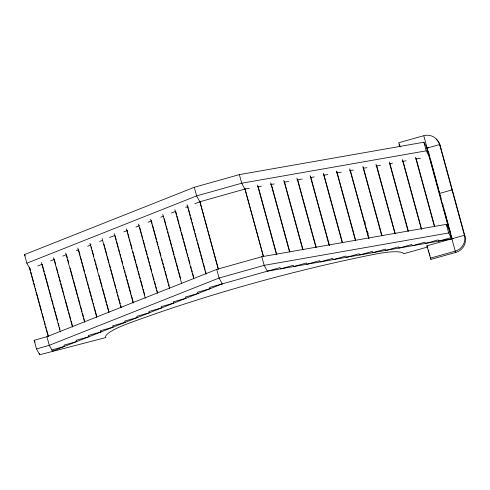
<?xml version="1.0" encoding="UTF-8"?>
<svg xmlns="http://www.w3.org/2000/svg" width="490" height="490" viewBox="0 0 490 490"><rect width="100%" height="100%" fill="white"/><g stroke="black" fill="none" stroke-linecap="round" stroke-linejoin="round"><path stroke-width="0.73" d="M30.055 269.047L26.852 263.197L24.5 254.586L194.279 187.296L239.365 174.612L423.887 142.222L427.09 148.072L439.604 144.55L440.265 145.763L465.053 236.492A13.003 12.789 -28.7 0 1 455.921 252.356L430.906 259.394L426.87 245.839L464.391 235.28L465.053 236.492M26.852 263.197L196.631 195.908L241.717 183.223L426.245 150.834L429.448 156.684M37.871 265.954L42.134 264.263M50.66 260.882L54.206 259.48M62.732 256.099L66.285 254.69M76.232 250.751L78.363 249.906M87.594 246.243L91.146 244.835M99.672 241.46L102.514 240.333M109.619 237.515L114.593 235.543M123.823 231.886L127.376 230.478M135.901 227.097L139.454 225.688M147.98 222.313L151.526 220.904M160.763 217.242L163.605 216.114M171.42 213.021L175.683 211.331M185.624 207.386L187.756 206.541M194.861 203.73L199.834 201.757L244.92 189.073L249.441 188.276M427.788 246.972L403.674 253.759A46.035 8.165 -15.3 0 0 373.803 254.414A312.559 55.456 -15.3 0 0 128.325 323.474A46.035 8.165 -15.3 0 0 105.809 337.561L39.696 354.766L36.493 348.917L34.141 340.305L46.936 336.704L216.715 269.408L261.807 256.723L446.329 224.34L449.532 230.19M222.417 283.832L52.497 351.165L49.294 345.315L46.936 336.704M453.348 238.544L267.362 271.19L209.622 287.434L210.284 288.641L197.482 292.242L198.144 293.449L185.343 297.05L186.004 298.263L173.209 301.865L173.87 303.071L161.069 306.673L161.731 307.879L148.929 311.481L149.597 312.687L136.796 316.289L137.457 317.502L124.656 321.097L125.318 322.31L112.522 325.911L113.184 327.118L100.383 330.719L101.044 331.926L88.243 335.527L88.904 336.734L76.109 340.336L76.771 341.548L63.97 345.15L64.631 346.357L51.836 349.958M267.503 271.148L280.017 267.626L280.678 268.839L293.185 265.317L293.847 266.523L306.354 263.007L307.016 264.214L319.523 260.698L320.184 261.905L332.692 258.389L333.353 259.596L345.866 256.074L346.528 257.287L359.035 253.765L359.697 254.971L372.204 251.456L372.865 252.662L385.373 249.147L386.034 250.353L398.541 246.831L399.203 248.044L411.71 244.522L412.378 245.735L424.885 242.213L425.547 243.42L438.054 239.904L438.715 241.111L451.223 237.595L426.429 146.865M36.493 348.917L49.294 345.315L219.073 278.026L264.159 265.341L448.681 232.952L451.884 238.802M430.245 258.187L455.259 251.15A13.003 12.789 -28.7 0 0 464.391 235.28L439.604 144.55A13.003 12.789 -28.7 0 0 423.721 135.724L398.701 142.762L399.693 146.394M425.982 148.268L428.554 147.815M257.728 186.825L261.489 186.163M270.529 184.577L274.296 183.915M284.084 182.2L288.604 181.404M296.891 179.953L302.165 179.028M310.446 177.57L314.213 176.908M324.006 175.193L327.767 174.532M336.808 172.946L341.328 172.149M349.609 170.698L353.376 170.036M363.17 168.315L366.937 167.66M375.971 166.073L380.491 165.277M389.532 163.691L392.539 163.164M402.333 161.443L406.1 160.781M415.888 159.066L420.408 158.27M423.844 135.951L455.259 251.15L455.921 252.356M452.656 191.125L451.994 189.918L439.487 193.434L441.147 198.303M426.87 245.839L427.531 247.046M244.92 189.073L241.717 183.223L239.365 174.612M267.362 271.19L264.159 265.341L261.807 256.723M199.834 201.757L196.631 195.908L194.279 187.296M222.27 283.875L219.073 278.026L216.715 269.408M24.5 254.586L25.21 255.884M34.141 340.305L35.206 342.253M428.352 151.477L429.951 157.327M430.355 158.791L431.353 162.453M431.751 163.911L432.352 166.11M432.75 167.574L434.354 173.423M434.752 174.887L436.749 182.207M437.154 183.67L438.752 189.526M439.15 190.984L439.751 193.183M442.55 203.424L443.15 205.622M443.548 207.086L444.148 209.279M444.546 210.743L446.549 218.056M446.947 219.52L448.546 225.376M448.95 226.839L450.947 234.159M451.345 235.617L451.945 237.815M423.887 142.222L426.245 150.834M446.329 224.34L448.681 232.952M416.139 158.497L434.685 226.356M415.477 157.29L434.428 226.625M399.362 143.974L400.159 146.878M428.321 249.955L428.922 252.13M429.314 253.581L429.914 255.762M430.306 257.213L430.906 259.394M402.97 160.806L421.712 229.406M402.308 159.599L421.253 228.934M389.801 163.115L408.341 230.98M389.14 161.908L408.084 231.243M376.632 165.43L395.173 233.289M375.971 164.217L394.916 233.559M363.262 166.998L382.004 235.598M362.796 166.526L381.747 235.868M364.701 221.094L365.283 223.226M367.604 231.727L368.186 233.859M350.289 170.048L369.037 238.648M349.627 168.842L368.578 238.177M336.918 171.623L355.666 240.222M336.459 171.151L355.403 240.486M323.749 173.932L342.492 242.532M323.29 173.46L342.234 242.801M310.58 176.241L329.525 245.582M310.121 175.769L329.066 245.11M297.608 179.291L316.154 247.15M296.946 178.078L315.897 247.419M284.439 181.6L302.985 249.465M283.777 180.393L302.728 249.729M271.27 183.909L289.817 251.774M270.609 182.703L289.553 252.038M258.101 186.218L276.844 254.825M257.44 185.012L276.385 254.353M244.933 188.534L263.473 256.393M244.786 188.57L263.332 256.435M199.84 201.219L218.387 269.077M199.7 201.255L218.24 269.12M187.707 206.027L188.313 208.238M188.711 209.714L190.328 215.618M190.726 217.088L191.737 220.782M192.141 222.252L192.748 224.469M193.146 225.945L194.763 231.844M195.161 233.32L196.172 237.007M196.576 238.483L197.182 240.694M197.58 242.17L200.606 253.238M201.01 254.708L203.025 262.089M203.43 263.565L205.041 269.463M205.445 270.939L206.051 273.151M187.045 204.82L205.99 274.155M175.769 211.576L176.578 214.522M176.982 215.998L178.997 223.373M179.401 224.849L181.012 230.753M181.416 232.229L183.432 239.604M183.83 241.08L185.447 246.978M185.851 248.454L186.855 252.142M187.26 253.618L187.866 255.829M188.264 257.305L189.881 263.21M190.684 266.156L191.29 268.373M191.694 269.849L192.3 272.06M192.699 273.536L193.709 277.224M174.906 209.628L193.856 278.963M164.236 218.595L165.853 224.5M166.251 225.97L167.262 229.663M167.666 231.133L168.266 233.35M168.67 234.826L171.696 245.888M172.1 247.364L174.115 254.739M174.52 256.215L176.131 262.119M176.535 263.589L177.539 267.283M177.944 268.753L178.55 270.97M178.954 272.446L180.565 278.345M162.772 214.436L181.717 283.777M151.294 220.457L152.102 223.403M152.5 224.879L154.522 232.26M154.92 233.73L156.537 239.635M156.935 241.111L157.945 244.798M158.35 246.274L158.956 248.485M159.354 249.961L160.971 255.86M161.774 258.812L162.38 261.023M162.784 262.499L163.391 264.71M163.789 266.186L164.799 269.874M165.204 271.35L166.814 277.254M167.219 278.73L168.223 282.418M168.627 283.894L169.234 286.105M150.632 219.244L169.577 288.586M139.76 227.476L142.786 238.544M143.19 240.014L145.205 247.395M145.603 248.871L147.221 254.769M147.625 256.246L148.629 259.933M149.034 261.409L149.64 263.62M150.038 265.096L151.655 271.001M152.457 273.947L153.064 276.164M153.468 277.634L154.074 279.851M154.472 281.327L155.483 285.015M155.887 286.491L156.494 288.702M156.892 290.178L157.498 292.389M138.492 224.059L157.443 293.394M127.02 230.073L127.627 232.285M128.025 233.761L129.035 237.448M129.44 238.924L130.04 241.141M130.444 242.611L132.055 248.516M132.864 251.468L133.47 253.679M133.874 255.155L134.474 257.366M134.879 258.843L135.889 262.53M136.294 264.006L137.904 269.904M138.309 271.38L139.313 275.068M139.717 276.544L140.324 278.761M140.728 280.231L142.743 287.612M143.141 289.088L144.758 294.986M126.359 228.867L145.303 298.202M115.083 235.623L116.295 240.045M116.694 241.521L118.311 247.425M118.709 248.896L119.719 252.589M120.124 254.065L120.73 256.276M121.128 257.752L122.745 263.651M123.547 266.603L124.154 268.814M124.558 270.29L125.158 272.501M125.563 273.977L126.573 277.665M126.977 279.141L127.578 281.352M127.982 282.828L131.008 293.896M131.412 295.372L133.427 302.747M114.219 233.675L133.17 303.01M103.954 244.118L104.56 246.329M104.964 247.805L106.979 255.186M107.377 256.656L108.994 262.56M109.399 264.036L110.403 267.724M110.807 269.2L111.414 271.411M111.812 272.887L113.833 280.262M114.231 281.738L115.848 287.642M116.246 289.112L117.257 292.806M117.661 294.276L118.262 296.493M118.666 297.969L120.283 303.867M120.681 305.344L121.287 307.555M102.085 238.483L121.03 307.824M91.213 246.715L91.814 248.926M92.218 250.402L93.829 256.307M94.637 259.253L95.244 261.47M95.648 262.946L96.248 265.157M96.653 266.634L97.663 270.321M99.072 275.484L102.098 286.546M102.502 288.022L104.517 295.397M104.915 296.873L106.532 302.777M106.936 304.253L108.952 311.628M89.946 243.291L108.89 312.632M78.467 249.312L80.084 255.21M80.483 256.687L81.493 260.374M81.897 261.85L82.498 264.067M82.902 265.537L84.519 271.442M85.321 274.394L86.932 280.292M87.336 281.768L88.347 285.456M88.751 286.932L89.352 289.143M89.756 290.619L91.367 296.524M91.771 297.993L92.781 301.687M93.186 303.157L93.786 305.374M94.19 306.85L96.812 316.436M77.806 248.105L96.757 317.44M66.738 255.596L67.338 257.807M67.743 259.284L68.753 262.971M70.162 268.134L73.188 279.202M73.586 280.678L77.622 295.427M78.02 296.903L80.035 304.284M80.44 305.754L82.057 311.658M82.455 313.135L83.465 316.822M83.87 318.298L84.47 320.509M65.672 252.914L84.617 322.249M54.396 259.669L55.603 264.092M56.411 267.044L58.022 272.948M58.426 274.425L59.437 278.112M59.841 279.588L60.442 281.799M60.846 283.275L62.457 289.174M62.861 290.65L63.872 294.337M64.276 295.813L64.876 298.024M65.28 299.5L68.306 310.568M68.704 312.038L70.725 319.419M71.124 320.895L72.741 326.793M53.533 257.722L72.477 327.063M42.256 264.478L44.272 271.852M44.676 273.328L48.706 288.083M49.11 289.559L51.125 296.934M51.53 298.41L53.141 304.308M53.545 305.785L54.555 309.472M54.96 310.948L55.56 313.165M55.964 314.635L57.575 320.54M58.383 323.492L58.99 325.703M59.394 327.179L59.994 329.39M41.393 262.53L60.343 331.871M29.516 267.075L30.527 270.762M30.925 272.238L31.532 274.449M31.936 275.925L33.547 281.83M33.951 283.306L34.962 286.993M35.36 288.469L35.966 290.68M36.37 292.156L39.396 303.218M39.794 304.694L41.809 312.069M42.214 313.545L43.831 319.449M44.229 320.926L45.239 324.613M45.644 326.089L46.244 328.3M46.648 329.776L48.265 335.675M29.259 267.344L48.204 336.679M39.304 353.333L39.696 354.766M436.376 139.577A13.003 12.789 -28.7 0 1 440.265 145.763"/></g></svg>
